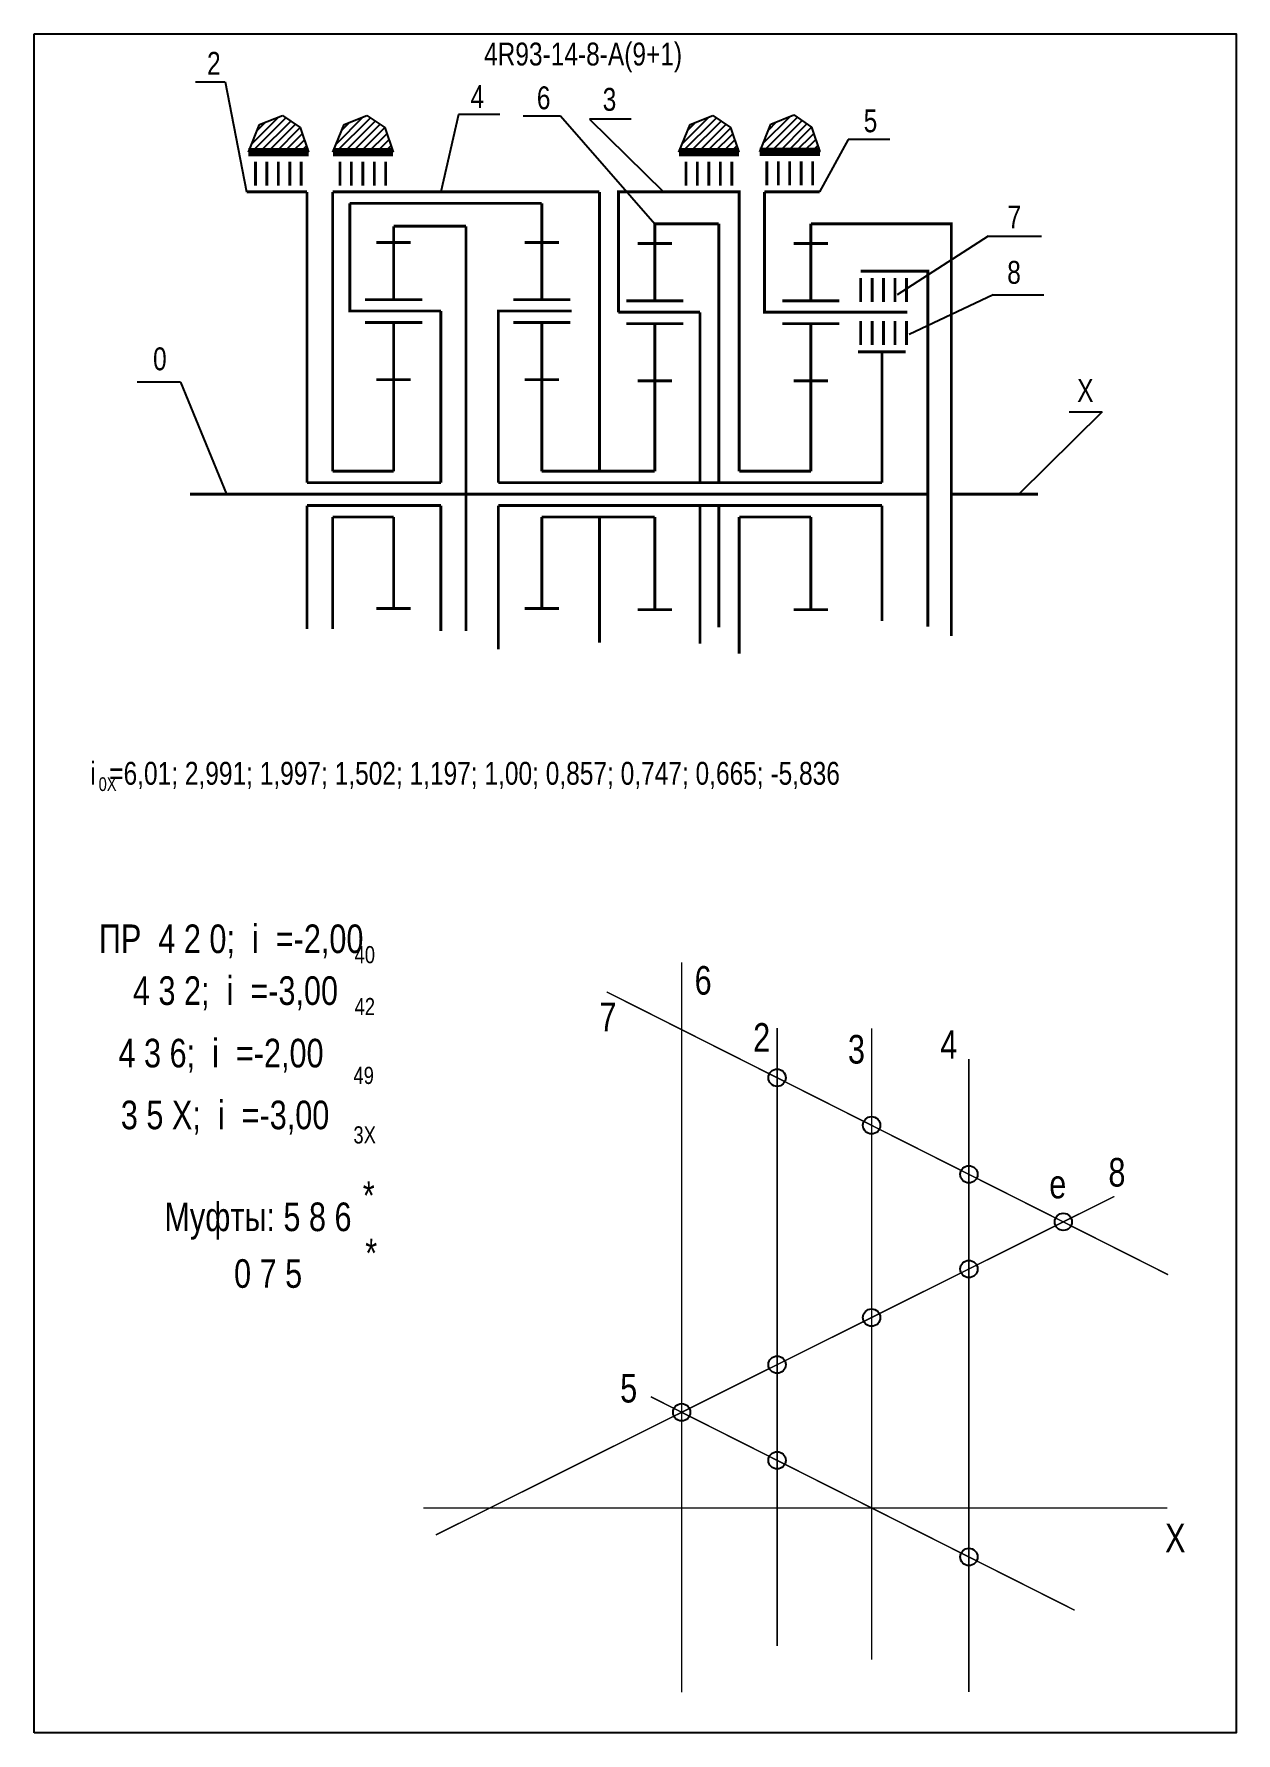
# Model space of a CAD drawing. Extents: x -352 to -142, y 153 to 450.
import ezdxf

# ---------------------------------------------------------------- set-up
doc = ezdxf.new("R2010")
doc.units = 0
doc.header["$LTSCALE"] = 15
doc.layers.get('DEFPOINTS').update_dxf_attribs({"linetype": 'CONTINUOUS'})
doc.layers.add('DIM', color=92, linetype='CONTINUOUS')
doc.layers.add('MAIN', color=5, linetype='CONTINUOUS')
doc.styles.add('AMK', font='amk.shx', dxfattribs={"width": 0.8})

msp = doc.modelspace()

# ---------------------------------------------------------------- hatches: boundary and pattern name
at = {"layer": 'DIM'}
h = msp.add_hatch(dxfattribs=at)
h.set_pattern_fill('_USER', color=0, angle=45, style=0, pattern_type=0)
h.set_pattern_definition([(45, (-62.7284, 3.5049), (-0.7071068, 0.7071068), [])])
h.paths.add_polyline_path([(-313.02, 434.02), (-314.97, 429.2), (-304.47, 429.2), (-305.92, 433.53), (-309.04, 435.64)])
h = msp.add_hatch(dxfattribs=at)
h.set_pattern_fill('_USER', color=0, angle=45, style=0, pattern_type=0)
h.set_pattern_definition([(45, (-47.9688, 3.5049), (-0.7071068, 0.7071068), [])])
h.paths.add_polyline_path([(-298.26, 434.02), (-300.21, 429.2), (-289.71, 429.2), (-291.16, 433.53), (-294.28, 435.64)])
h = msp.add_hatch(dxfattribs=at)
h.set_pattern_fill('_USER', color=0, angle=45, style=0, pattern_type=0)
h.set_pattern_definition([(45, (12.4749, 3.5049), (-0.7071068, 0.7071068), [])])
h.paths.add_polyline_path([(-237.82, 434.02), (-239.77, 429.2), (-229.27, 429.2), (-230.72, 433.53), (-233.83, 435.64)])
h = msp.add_hatch(dxfattribs=at)
h.set_pattern_fill('_USER', color=0, angle=45, style=0, pattern_type=0)
h.set_pattern_definition([(45, (26.611, 3.5721), (-0.7071068, 0.7071068), [])])
h.paths.add_polyline_path([(-223.68, 434.09), (-225.63, 429.27), (-215.13, 429.27), (-216.58, 433.59), (-219.7, 435.71)])

# ---------------------------------------------------------------- linework, layer by layer
at = {"layer": 'DEFPOINTS', "color": 0, "const_width": 0.25}
msp.add_lwpolyline([(-239.28, 159.97), (-239.28, 287.61)], dxfattribs=at)
at = {"layer": 'DEFPOINTS', "const_width": 0.25}
for points in [[(-154.29, 232.98), (-252.38, 282.42)], [(-222.6, 168.07), (-222.6, 276.11)], [(-206.1, 165.71), (-206.1, 276.07)], [(-189.1, 160.01), (-189.1, 270.71)], [(-282.23, 187.49), (-163.68, 246.67)], [(-170.62, 174.33), (-244.67, 211.65)], [(-284.43, 192.22), (-154.42, 192.22)]]:
    msp.add_lwpolyline(points, dxfattribs=at)
at = {"layer": 'DEFPOINTS'}
for centre in [(-222.6, 267.41), (-206.1, 259.1), (-189.1, 250.53), (-172.6, 242.22), (-189.1, 233.98), (-206.1, 225.49), (-222.6, 217.26), (-239.28, 208.93), (-222.6, 200.53), (-189.1, 183.65)]:
    msp.add_circle(centre, 1.51, dxfattribs=at)
at = {"layer": 'DIM', "color": 0}
for p, q in [((-324.21, 441.49), (-319.03, 441.49)), ((-319.03, 441.49), (-315.3, 422.26)), ((-314.97, 429.2), (-313.02, 434.02)), ((-313.02, 434.02), (-309.04, 435.64)), ((-309.04, 435.64), (-305.92, 433.53)), ((-300.21, 429.2), (-298.26, 434.02)), ((-298.26, 434.02), (-294.28, 435.64)), ((-294.28, 435.64), (-291.16, 433.53)), ((-278.28, 435.8), (-281.36, 422.26)), ((-271.02, 435.8), (-278.28, 435.8)), ((-266.98, 435.58), (-260.42, 435.58)), ((-260.42, 435.58), (-243.97, 416.68)), ((-248.1, 435), (-255.36, 435)), ((-255.36, 435), (-242.43, 422.26)), ((-239.77, 429.2), (-237.82, 434.02)), ((-237.82, 434.02), (-233.83, 435.64)), ((-233.83, 435.64), (-230.72, 433.53)), ((-225.63, 429.27), (-223.68, 434.09)), ((-223.68, 434.09), (-219.7, 435.71)), ((-219.7, 435.71), (-216.58, 433.59)), ((-305.92, 433.53), (-304.47, 429.2)), ((-291.16, 433.53), (-289.71, 429.2)), ((-230.72, 433.53), (-229.27, 429.2)), ((-216.58, 433.59), (-215.13, 429.27)), ((-210.17, 431.41), (-215.17, 422.26)), ((-202.91, 431.41), (-210.17, 431.41)), ((-215.17, 422.26), (-224.8, 422.26)), ((-185.74, 414.52), (-201.62, 404.29)), ((-185.74, 414.52), (-176.39, 414.52)), ((-184.84, 404.29), (-199.55, 397.31)), ((-184.84, 404.29), (-176.03, 404.29)), ((-326.81, 389.01), (-334.41, 389.01)), ((-326.81, 389.01), (-318.8, 369.43)), ((-165.84, 383.81), (-180.36, 369.43)), ((-171.57, 383.81), (-165.84, 383.81))]:
    msp.add_line(p, q, dxfattribs=at)
at = {"layer": 'DIM', "color": 0, "const_width": 0.5}
for points in [[(-315.3, 422.26), (-304.73, 422.26)], [(-304.73, 371.43), (-304.73, 422.26)], [(-300.26, 373.43), (-300.26, 422.26)], [(-300.26, 422.26), (-253.64, 422.26)], [(-253.64, 422.26), (-253.64, 373.43)], [(-250.33, 401.23), (-250.33, 422.26), (-229.22, 422.26), (-229.22, 373.43)], [(-215.17, 422.26), (-224.8, 422.26)], [(-221.62, 401.23), (-224.8, 401.23), (-224.8, 422.26)], [(-263.71, 420.26), (-297.26, 420.26)], [(-294.39, 401.43), (-297.26, 401.43), (-297.26, 420.26)], [(-276.96, 416.26), (-289.6, 416.26)], [(-276.96, 416.26), (-276.96, 369.43)], [(-243.97, 416.68), (-232.8, 416.68)], [(-232.8, 416.68), (-232.8, 371.43)], [(-216.71, 416.68), (-192.17, 416.68), (-192.17, 344.64)], [(-208.01, 408.39), (-196.26, 408.39), (-196.26, 346.28)], [(-281.35, 401.43), (-281.35, 371.43)], [(-268.71, 401.43), (-271.3, 401.43), (-271.3, 371.43)], [(-236.08, 401.23), (-236.08, 371.43)], [(-200.12, 394.3), (-208.47, 394.3)], [(-204.29, 394.3), (-204.29, 371.43)], [(-304.73, 371.43), (-281.35, 371.43)], [(-271.3, 371.43), (-204.29, 371.43)], [(-263.71, 373.43), (-243.97, 373.43)], [(-229.22, 373.43), (-220.2, 373.43)], [(-229.22, 373.43), (-216.71, 373.43)], [(-325.2, 369.43), (-247.56, 369.43)], [(-276.96, 369.43), (-276.96, 345.52)], [(-253.17, 369.43), (-196.26, 369.43)], [(-192.17, 369.43), (-177.01, 369.43)], [(-304.73, 367.43), (-281.35, 367.43)], [(-304.73, 345.85), (-304.73, 367.43)], [(-300.26, 345.85), (-300.26, 365.43)], [(-281.35, 367.43), (-281.35, 345.52)], [(-271.3, 367.43), (-204.29, 367.43)], [(-271.3, 367.43), (-271.3, 342.28)], [(-263.71, 365.43), (-243.97, 365.43)], [(-253.64, 365.43), (-253.64, 343.46)], [(-236.08, 367.43), (-236.08, 343.28)], [(-232.8, 367.43), (-232.8, 346.16)], [(-229.22, 365.43), (-216.71, 365.43)], [(-229.22, 365.43), (-229.22, 341.54)], [(-204.29, 367.43), (-204.29, 347.28)]]:
    msp.add_lwpolyline(points, dxfattribs=at)
at = {"layer": 'DIM', "color": 0}
for points in [[(-300.26, 373.43, 0.5, 0.5, 0), (-289.6, 373.43, 0.5, 0.5, 0)], [(-300.26, 365.43, 0.5, 0.5, 0), (-289.6, 365.43, 0.5, 0.5, 0)]]:
    msp.add_lwpolyline(points, format="xyseb", dxfattribs=at)
at = {"layer": 'MAIN'}
for points in [[(-352.43, 152.87), (-352.43, 449.87)], [(-352.43, 449.87), (-142.43, 449.87), (-142.43, 152.87), (-352.43, 152.87)]]:
    msp.add_lwpolyline(points, dxfattribs=at)
at = {"layer": 'MAIN', "color": 0}
for points, const_width in [([(-314.97, 429.2), (-304.47, 429.2)], 1.5), ([(-305.74, 427.55), (-305.74, 423.36)], 0.5), ([(-300.21, 429.2), (-289.71, 429.2)], 1.5), ([(-290.98, 427.55), (-290.98, 423.36)], 0.5), ([(-239.77, 429.2), (-229.27, 429.2)], 1.5), ([(-230.53, 427.55), (-230.53, 423.36)], 0.5), ([(-225.63, 429.27), (-215.13, 429.27)], 1.5), ([(-216.4, 427.62), (-216.4, 423.42)], 0.5), ([(-263.71, 413.43), (-263.71, 420.26)], 0.5), ([(-289.6, 413.43), (-289.6, 416.26)], 0.5), ([(-243.97, 413.23), (-243.97, 416.68)], 0.5), ([(-216.71, 403.23), (-216.71, 416.68)], 0.5), ([(-289.6, 413.43), (-292.6, 413.43)], 0.5), ([(-289.6, 403.43), (-289.6, 413.43)], 0.5), ([(-289.6, 413.43), (-286.6, 413.43)], 0.5), ([(-263.71, 413.43), (-266.71, 413.43)], 0.5), ([(-263.71, 403.43), (-263.71, 413.43)], 0.5), ([(-263.71, 413.43), (-260.71, 413.43)], 0.5), ([(-243.97, 413.23), (-246.97, 413.23)], 0.5), ([(-243.97, 403.23), (-243.97, 413.23)], 0.5), ([(-243.97, 413.23), (-240.97, 413.23)], 0.5), ([(-216.71, 413.23), (-219.71, 413.23)], 0.5), ([(-216.71, 413.23), (-213.71, 413.23)], 0.5), ([(-200.01, 407.23), (-200.01, 403.03)], 0.5), ([(-281.35, 401.43), (-294.39, 401.43)], 0.5), ([(-258.49, 401.43), (-268.71, 401.43)], 0.5), ([(-236.08, 401.23), (-250.33, 401.23)], 0.5), ([(-199.85, 401.23), (-221.62, 401.23)], 0.5), ([(-289.6, 399.43), (-294.6, 399.43)], 0.5), ([(-289.6, 389.43), (-289.6, 399.43), (-284.6, 399.43)], 0.5), ([(-263.71, 399.43), (-268.71, 399.43)], 0.5), ([(-263.71, 389.43), (-263.71, 399.43), (-258.71, 399.43)], 0.5), ([(-243.97, 399.23), (-248.97, 399.23)], 0.5), ([(-243.97, 389.23), (-243.97, 399.23), (-238.97, 399.23)], 0.5), ([(-216.71, 399.23), (-221.71, 399.23)], 0.5), ([(-216.71, 389.23), (-216.71, 399.23), (-211.71, 399.23)], 0.5), ([(-200.01, 399.67), (-200.01, 395.47)], 0.5), ([(-289.6, 389.43), (-292.6, 389.43)], 0.5), ([(-289.6, 373.43), (-289.6, 389.43)], 0.5), ([(-289.6, 389.43), (-286.6, 389.43)], 0.5), ([(-263.71, 389.43), (-266.71, 389.43)], 0.5), ([(-263.71, 373.43), (-263.71, 389.43)], 0.5), ([(-263.71, 389.43), (-260.71, 389.43)], 0.5), ([(-243.97, 389.23), (-246.97, 389.23)], 0.5), ([(-243.97, 373.43), (-243.97, 389.23)], 0.5), ([(-243.97, 389.23), (-240.97, 389.23)], 0.5), ([(-216.71, 389.23), (-219.71, 389.23)], 0.5), ([(-216.71, 373.43), (-216.71, 389.23)], 0.5), ([(-216.71, 389.23), (-213.71, 389.23)], 0.5), ([(-289.6, 365.43), (-289.6, 349.43)], 0.5), ([(-263.71, 365.43), (-263.71, 349.43)], 0.5), ([(-243.97, 365.43), (-243.97, 349.23)], 0.5), ([(-216.71, 365.43), (-216.71, 349.23)], 0.5), ([(-289.6, 349.43), (-292.6, 349.43)], 0.5), ([(-289.6, 349.43), (-286.6, 349.43)], 0.5), ([(-263.71, 349.43), (-266.71, 349.43)], 0.5), ([(-263.71, 349.43), (-260.71, 349.43)], 0.5), ([(-243.97, 349.23), (-246.97, 349.23)], 0.5), ([(-243.97, 349.23), (-240.97, 349.23)], 0.5), ([(-216.71, 349.23), (-219.71, 349.23)], 0.5), ([(-216.71, 349.23), (-213.71, 349.23)], 0.5)]:
    msp.add_lwpolyline(points, dxfattribs=dict(at, const_width=const_width))
for points in [[(-313.74, 427.55, 0.5, 0.5, 0), (-313.74, 423.36, 0.5, 0.5, 0)], [(-311.74, 427.55, 0.5, 0.5, 0), (-311.74, 423.36, 0.5, 0.5, 0)], [(-309.74, 427.55, 0.5, 0.5, 0), (-309.74, 423.36, 0.5, 0.5, 0)], [(-307.74, 427.55, 0.5, 0.5, 0), (-307.74, 423.36, 0.5, 0.5, 0)], [(-298.98, 427.55, 0.5, 0.5, 0), (-298.98, 423.36, 0.5, 0.5, 0)], [(-296.98, 427.55, 0.5, 0.5, 0), (-296.98, 423.36, 0.5, 0.5, 0)], [(-294.98, 427.55, 0.5, 0.5, 0), (-294.98, 423.36, 0.5, 0.5, 0)], [(-292.98, 427.55, 0.5, 0.5, 0), (-292.98, 423.36, 0.5, 0.5, 0)], [(-238.53, 427.55, 0.5, 0.5, 0), (-238.53, 423.36, 0.5, 0.5, 0)], [(-236.53, 427.55, 0.5, 0.5, 0), (-236.53, 423.36, 0.5, 0.5, 0)], [(-234.53, 427.55, 0.5, 0.5, 0), (-234.53, 423.36, 0.5, 0.5, 0)], [(-232.53, 427.55, 0.5, 0.5, 0), (-232.53, 423.36, 0.5, 0.5, 0)], [(-224.4, 427.62, 0.5, 0.5, 0), (-224.4, 423.42, 0.5, 0.5, 0)], [(-222.4, 427.62, 0.5, 0.5, 0), (-222.4, 423.42, 0.5, 0.5, 0)], [(-220.4, 427.62, 0.5, 0.5, 0), (-220.4, 423.42, 0.5, 0.5, 0)], [(-218.4, 427.62, 0.5, 0.5, 0), (-218.4, 423.42, 0.5, 0.5, 0)], [(-208.01, 407.23, 0.5, 0.5, 0), (-208.01, 403.03, 0.5, 0.5, 0)], [(-206.01, 407.23, 0.5, 0.5, 0), (-206.01, 403.03, 0.5, 0.5, 0)], [(-204.01, 407.23, 0.5, 0.5, 0), (-204.01, 403.03, 0.5, 0.5, 0)], [(-202.01, 407.23, 0.5, 0.5, 0), (-202.01, 403.03, 0.5, 0.5, 0)], [(-284.6, 403.43, 0.5, 0.5, 0), (-294.6, 403.43, 0.5, 0.5, 0)], [(-258.71, 403.43, 0.5, 0.5, 0), (-268.71, 403.43, 0.5, 0.5, 0)], [(-238.97, 403.23, 0.5, 0.5, 0), (-248.97, 403.23, 0.5, 0.5, 0)], [(-211.71, 403.23, 0.5, 0.5, 0), (-221.71, 403.23, 0.5, 0.5, 0)], [(-208.01, 399.67, 0.5, 0.5, 0), (-208.01, 395.47, 0.5, 0.5, 0)], [(-206.01, 399.67, 0.5, 0.5, 0), (-206.01, 395.47, 0.5, 0.5, 0)], [(-204.01, 399.67, 0.5, 0.5, 0), (-204.01, 395.47, 0.5, 0.5, 0)], [(-202.01, 399.67, 0.5, 0.5, 0), (-202.01, 395.47, 0.5, 0.5, 0)]]:
    msp.add_lwpolyline(points, format="xyseb", dxfattribs=at)

# ---------------------------------------------------------------- texts
at = {"layer": 'DIM', "color": 0, "style": 'AMK', "width": 0.8}
for s, height, p in [('4R93-14-8-A(9+1)', 4, (-273.81, 444.36)), ('2', 4, (-322.2, 442.73)), ('4', 4, (-276.16, 436.92)), ('6', 4, (-264.58, 436.71)), ('3', 4, (-253.08, 436.44)), ('5', 4, (-207.48, 432.69)), ('7', 4, (-182.34, 415.88)), ('8', 4, (-182.4, 406.2)), ('0', 4, (-331.63, 391.08)), ('X', 4, (-170.18, 385.54)), ('i  =6,01; 2,991; 1,997; 1,502; 1,197; 1,00; 0,857; 0,747; 0,665; -5,836', 4, (-342.61, 318.63)), ('0X', 2.4, (-341.14, 317.53)), ('ПР  4 2 0;  i  =-2,00', 5, (-341.09, 289.2)), ('40', 3, (-296.42, 287.43)), ('    4 3 2;  i  =-3,00', 5, (-341.09, 280.14)), ('6', 5, (-237.02, 281.94)), ('42', 3, (-296.42, 278.36)), ('7', 5, (-253.66, 275.55)), ('2', 5, (-226.79, 271.96)), ('     4 3 6;  i  =-2,00', 5, (-345.1, 269.22)), ('3', 5, (-210.23, 269.89)), ('4', 5, (-194.1, 270.72)), ('49', 3, (-296.62, 266.32)), ('     3 5 X;  i  =-3,00', 5, (-344.69, 258.41)), ('3X', 3, (-296.62, 255.92)), ('8', 5, (-164.72, 248.39)), ('e', 5, (-175.06, 246.33)), ('*', 5, (-294.99, 244.33)), ('Муфты: 5 8 6', 5, (-329.65, 240.6)), ('*', 5, (-294.56, 234.26)), ('       0 7 5', 5, (-327.88, 230.69)), ('5', 5, (-250.02, 210.64)), ('X', 5, (-154.82, 184.46))]:
    msp.add_text(s, height=height, dxfattribs=at).set_placement(p)

doc.saveas('drawing.dxf')
